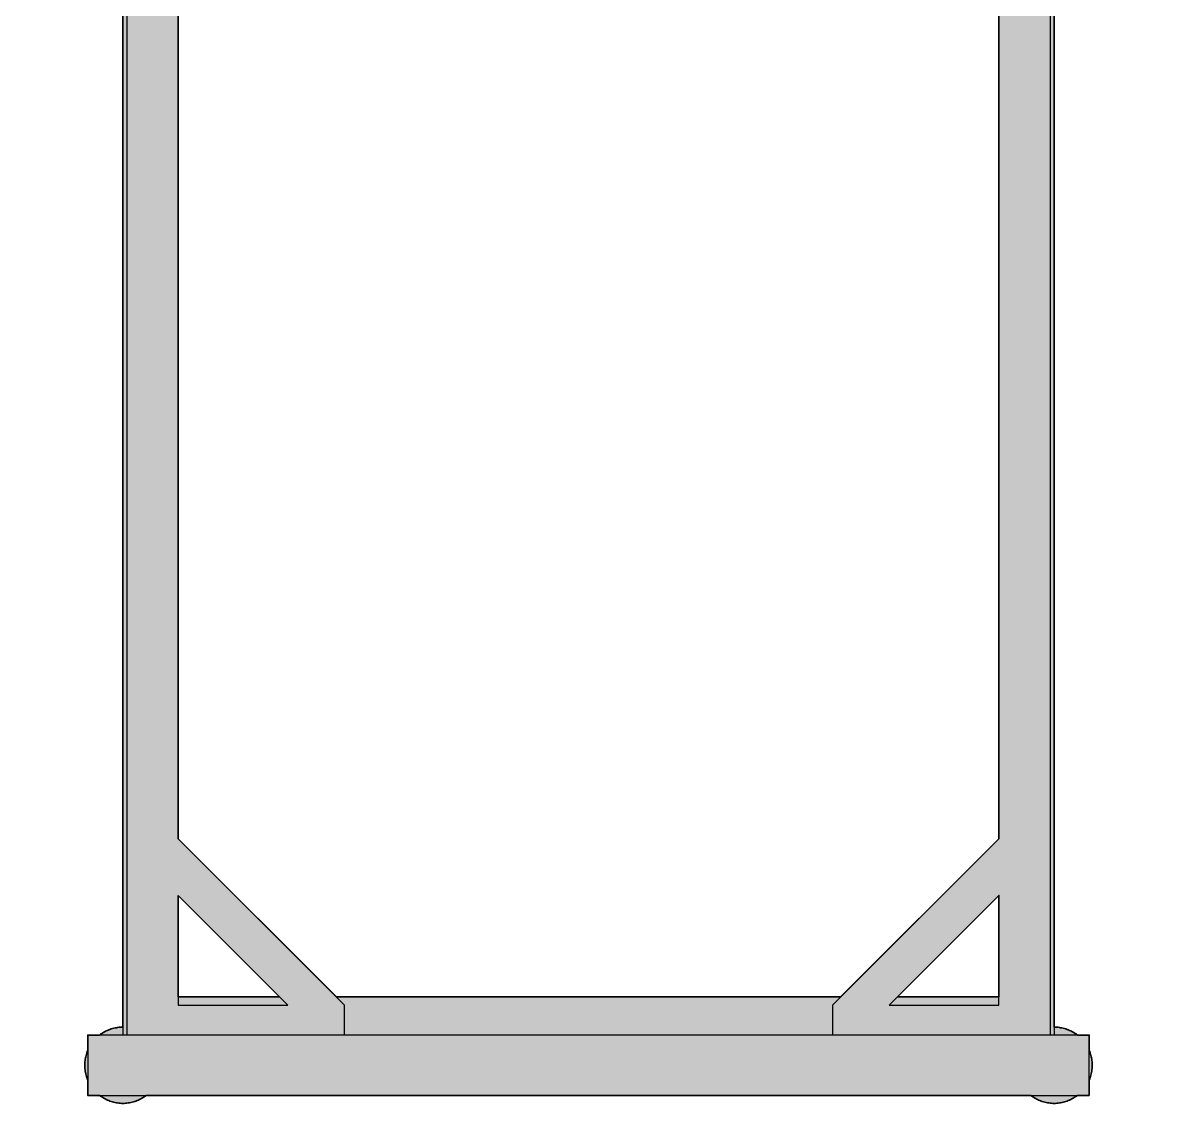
# Model space of a CAD drawing. Header units: millimetres. Extents: x 0 to 4454, y -1455 to 931.
# Drawn here: x 3307 to 4435, y -1455 to -378 of the extents above; entities that cross this region are included whole.
import ezdxf

# ---------------------------------------------------------------- set-up
doc = ezdxf.new("R2010")
doc.units = ezdxf.units.MM
doc.layers.add('Blocks', color=7, linetype='Continuous')
doc.layers.add('Blocks$Fill', color=7, linetype='Continuous', true_color=0xffffff)
doc.layers.add('Blocks$Inner', color=7, linetype='Continuous', lineweight=25, true_color=0x007f00)
doc.layers.add('Blocks$Outline', color=7, linetype='Continuous', lineweight=35, true_color=0xff3f3f)

# ---------------------------------------------------------------- blocks, each defined once
blk = doc.blocks.new('Tomoto bed 90x200 Top')
at = {"layer": 'Blocks$Fill'}
h = blk.add_hatch(color=256, dxfattribs=at)
h.paths.add_polyline_path([(1133.125718834581, 1342.00029966884), (1130.834442559659, 1343.24493611529), (1129.658132508026, 1343.807523134767), (1128.463213364019, 1344.329421334935), (1127.251092061759, 1344.810016216989), (1126.023195789705, 1345.248741913909), (1124.780970310261, 1345.645081856721), (1123.525878257456, 1345.998569382728), (1122.259397414829, 1346.308788284978), (1120.983018975421, 1346.575373302301), (1119.698245785996, 1346.798010549397), (1118.406590577568, 1346.976437886402), (1117.109574184236, 1347.110445227545), (1115.808723752527, 1347.199874788514), (1114.505570943278, 1347.244621272223), (1113.20165012822, 1347.244631992799), (1111.898496583359, 1347.199906937623), (1110.59764468128, 1347.110498767333), (1109.30062608456, 1346.976512753825), (1108.008967942318, 1346.79810665631), (1106.724191092109, 1346.575490535541), (1105.447808269251, 1346.308926506512), (1104.181322325681, 1345.998728429813), (1102.92622446044, 1345.645261542086), (1101.683992463906, 1345.248942025988), (1100.456088977793, 1344.810236520165), (1099.243959772983, 1344.329661569815), (1098.049032047253, 1343.80778301849), (1096.872712744822, 1343.245215341865), (1095.716386899796, 1342.642620924216), (1094.581416005233, 1342.000469452005), (90.83031933329039, 1342.000819797429), (90.811516529453, 1342.085480489002), (90.78984786921865, 1342.169193530894), (90.76529707261216, 1342.252107116057), (90.73789351178857, 1342.334122048071), (90.70766997191822, 1342.415140205643), (90.67466261193113, 1342.495064660008), (90.63891092128324, 1342.573799790887), (90.60045767269185, 1342.651251400888), (90.5593488709892, 1342.727326828204), (90.5156336980508, 1342.801935057467), (90.4693644539766, 1342.874986828641), (90.42059649451949, 1342.946394743813), (90.36938816484326, 1343.016073371748), (90.31580072974248, 1343.083939350101), (90.25989830032267, 1343.149911485156), (90.20174775731357, 1343.213910848955), (90.14141867105172, 1343.275860873729), (90.07898321824541, 1343.33568744351), (90.01451609561991, 1343.393318982788), (89.94809443056874, 1343.448686542159), (89.8797976888527, 1343.501723880798), (89.80970757955583, 1343.552367545726), (89.73790795730383, 1343.600556947707), (89.66448472196862, 1343.646234433752), (89.58952571586997, 1343.689345356079), (89.51312061871431, 1343.729838137502), (89.43536084027801, 1343.767664333138), (89.35633941105698, 1343.802778688359), (89.27615087096456, 1343.835139192939), (89.19489115622855, 1343.864707131313), (89.11265748460573, 1343.891447128894), (89.02954823909022, 1343.915327194396), (88.945662850183, 1343.936318758111), (88.86110167696825, 1343.954396706082), (88.77596588700726, 1343.969539410156), (88.69035733533565, 1343.981728753855), (88.6043784425965, 1343.990950154053), (88.51813207248779, 1343.997192578421), (88.43172140872412, 1344.000448558627), (88.34524983157826, 1344.00071419927), (88.25882079419898, 1343.997989182542), (88.17253769882882, 1343.992276768609), (88.08650377313097, 1343.983583791707), (88.00082194664719, 1343.971920651968), (87.9155947276704, 1343.957301302975), (87.83092408063021, 1343.939743235072), (87.74691130406063, 1343.919267454441), (87.66365690945167, 1343.89589845796), (87.58126050095598, 1343.869664203907), (87.49982065625954, 1343.8405960785), (87.41943480862756, 1343.808728858363), (87.3401991303399, 1343.774100668899), (87.26220841764007, 1343.736752938697), (87.18555597730665, 1343.696730349955), (87.11033351503465, 1343.654080785027), (87.03663102571772, 1343.608855269138), (86.96453668578033, 1343.561107909338), (86.89413674768002, 1343.510895829768), (86.82551543673253, 1343.458279103319), (86.75875485031429, 1343.403320679761), (86.69393485967521, 1343.346086310432), (86.63113301436897, 1343.286644469572), (86.57042444946637, 1343.225066272402), (86.51188179568271, 1343.161425390048), (86.45557509246646, 1343.095797961396), (86.40157170421662, 1343.028262501997), (86.34993623967239, 1342.95889981015), (86.30073047464793, 1342.887792870213), (86.25401327809232, 1342.815026753338), (86.20984054168002, 1342.740688515691), (86.16826511293038, 1342.66486709429), (86.1293367319904, 1342.587653200619), (86.09310197212108, 1342.509139212079), (86.05960418398536, 1342.429419061498), (86.02888344377425, 1342.348588124725), (86.00097650526368, 1342.266743106538), (85.97591675585136, 1342.183981924949), (85.95373417660085, 1342.100403594044), (85.93445530638019, 1342.016108105543), (85.91810321010416, 1341.931196309153), (85.90469745114387, 1341.845769791926), (85.89425406792725, 1341.759930756714), (85.8867855547469, 1341.673781899904), (85.88230084680617, 1341.587426288545), (85.88080956572685, 1341.500860193564), (85.88080531316155, 1341.499762749163), (85.88230140360974, 1276.913030702775), (85.88678708996486, 1276.826668955524), (85.8942570059753, 1276.74051401878), (85.90470221348733, 1276.654668981588), (85.91811021423928, 1276.569236562176), (85.93446496483739, 1276.48431898506), (85.9537468959279, 1276.40001785871), (85.9759329356475, 1276.316434053986), (86.00099653719553, 1276.233667583432), (86.02890771062084, 1276.151817481606), (86.05963305868863, 1276.070981686587), (86.09313581686001, 1275.991256922771), (86.12937589727153, 1275.912738585153), (86.16830993671101, 1275.835520625173), (86.20989134848969, 1275.759695438295), (86.25407037819969, 1275.685353753459), (86.30079416324588, 1275.61258452451), (86.35000679608493, 1275.541474823769), (86.40164939114038, 1275.472109737839), (86.45566015526128, 1275.404572265797), (86.51197446164042, 1275.338943219884), (86.57052492716684, 1275.2753011288), (86.63124149303621, 1275.213722143753), (86.6940515085953, 1275.15427994733), (86.75887981826963, 1275.097045665332), (86.82564885146712, 1275.042087781676), (86.89427871544103, 1274.989472056441), (86.96468729083062, 1274.939261447189), (87.0367903299848, 1274.891516033631), (87.11050155770135, 1274.846292945736), (87.18573277452015, 1274.803646295375), (87.2623939622099, 1274.763627111573), (87.34039339151786, 1274.726283279449), (87.4196377319131, 1274.691659482916), (87.50003216324694, 1274.659797151222), (87.58148048923613, 1274.630734409369), (87.66388525255388, 1274.604506032501), (87.7471478514417, 1274.58114340429), (87.83116865769625, 1274.56067447938), (87.91584713587508, 1274.543123749952), (88.00108196360452, 1274.528512216404), (88.08677115279716, 1274.516857362221), (88.17281217170421, 1274.50817313307), (88.25910206759363, 1274.5024699201), (88.3455375899357, 1274.499754547516), (88.4320153139488, 1274.500030264406), (88.5184317643616, 1274.503296740859), (88.60468353921715, 1274.509550068362), (88.69066743359872, 1274.518782764468), (88.77628056312824, 1274.530983781757), (88.86142048706097, 1274.546138521053), (88.94598533087265, 1274.564228848889), (89.02987390815906, 1274.585233119209), (89.11298584169344, 1274.609126199271), (89.19522168355252, 1274.635879499709), (89.27648303410388, 1274.665461008752), (89.35667265974189, 1274.697835330524), (89.43569460924846, 1274.732963727398), (89.51345432857852, 1274.770804166346), (89.58985877403029, 1274.81131136924), (89.66481652354196, 1274.854436867014), (89.73823788612026, 1274.900129057682), (89.81003500912448, 1274.948333268065), (89.8801219834204, 1274.998991819215), (89.94841494614775, 1275.052044095439), (90.01483218108478, 1275.107426616816), (90.07929421641165, 1275.165073115162), (90.14172391982356, 1275.224914613327), (90.202046590799, 1275.286879507719), (90.26019004999762, 1275.350893653991), (90.31608472562766, 1275.416880455754), (90.36966373668474, 1275.484760956228), (90.42086297298374, 1275.554453932724), (90.46962117187286, 1275.625875993825), (90.51587999152252, 1275.698941679169), (90.5595840807564, 1275.773563561715), (90.60068114526803, 1275.849652352343), (90.63912201019411, 1275.927117006697), (90.67486067896243, 1276.005864834127), (90.70785438832354, 1276.085801608602), (90.73806365951532, 1276.166831681443), (90.76545234551304, 1276.248858095785), (90.78998767427402, 1276.331782702586), (90.81164028794774, 1276.415506278068), (90.83029963169065, 1276.49991350221), (166.6086889453218, 1276.499883331622), (168.8240853539428, 1275.29336038216), (169.9605952812017, 1274.745917027951), (171.1146499528968, 1274.236498874008), (172.2849775519971, 1273.765667320671), (173.4702883280079, 1273.333941244213), (174.6692760183578, 1272.941796425022), (175.8806192879238, 1272.589665023268), (177.1029831852211, 1272.277935102637), (178.3350206135547, 1272.006950202678), (179.5753738156091, 1271.777008960211), (180.8226758697128, 1271.5883647802), (182.0755521962819, 1271.441225556509), (183.3326220726449, 1271.335753442783), (184.592500154653, 1271.272064673747), (185.853298151851, 1271.25023809041), (185.853298151851, -730.749785542921), (183.2113166625531, -730.8410964765189), (181.8941844087931, -730.9556280079814), (180.5818335435088, -731.1159091733807), (179.275852660925, -731.3217459531606), (177.9778226444214, -731.5728891829149), (176.6893147529081, -731.8690348550135), (175.4118887188051, -732.2098244865829), (174.1470908599968, -732.5948455534653), (172.8964522080241, -733.0236319895666), (171.6614866547807, -733.495664751028), (170.4436891199475, -734.0103724445325), (169.2445337414138, -734.5671320189667), (168.0654720908205, -735.1652695196226), (166.9079314164537, -735.8040609040199), (165.7733129155677, -736.4827329183518), (164.6629900382322, -737.200464033509), (163.5783068247965, -737.9563854395292), (162.5205762789119, -738.7496811287474), (150.8441290990413, -738.7497801602003), (150.8441290990413, -753.951131574986), (149.9000959124605, -756.4198783670381), (149.4930364490137, -757.6773791967626), (149.1299559105209, -758.9482758354043), (148.8112935655427, -760.231030704208), (148.5374349438171, -761.5240918778782), (148.3087113698493, -762.8258949621631), (148.1253995620646, -764.1348649865195), (147.9877212980027, -765.4494183095721), (147.8958431460305, -766.7679645350563), (147.8498762638083, -768.0889084359387), (147.8498762638119, -769.4106518843964), (147.8958431460305, -770.7315957852807), (147.9877212979991, -772.050142010763), (148.1253995620609, -773.3646953338157), (148.308711369853, -774.6736653581738), (148.5374349438171, -775.9754684424588), (148.8112935655408, -777.2685296161271), (149.1299559105173, -778.5512844849309), (149.4930364490065, -779.8221811235726), (149.9000959124605, -781.079681953297), (150.3506418249599, -782.3222656021007), (150.8441290990413, -783.5484287453492), (150.8441290990413, -798.7497801602003), (162.5203808134511, -798.7498032091262), (164.662002943116, -800.298433562215), (165.7719037100323, -801.015950802228), (166.906084512204, -801.6944378029202), (168.0631734065864, -802.3330738437235), (169.2417707397544, -802.9310864091203), (170.4404508409461, -803.4877521231028), (171.657763746618, -804.0023976242064), (172.8922369543543, -804.4744003800206), (174.1423772040762, -804.9031894402196), (175.4066722843163, -805.2882461272111), (176.6835928614582, -805.6291046635506), (177.9715943296505, -805.9253527353467), (179.2691186792435, -806.1766319910275), (180.5745963813752, -806.3826384747972), (181.8864482865538, -806.5431229943242), (183.2030875348228, -806.6578914221591), (184.5229214753163, -806.7268049305785), (185.8443535927472, -806.7497801594964), (187.1657854386231, -806.7267893173066), (188.4856185647805, -806.6578602145), (189.8022564569219, -806.5430762300257), (191.114106465815, -806.3825762104334), (192.4195817338004, -806.1765543019119), (193.7171031143334, -805.9252597154536), (195.0051010821444, -805.6289964253992), (196.282017631811, -805.2881228017322), (197.5463081623566, -804.9030511765905), (198.7964433456655, -804.4742473454917), (200.0309109764094, -804.0022300038927), (201.2482178012433, -803.4875701197616), (202.4468913251112, -802.9308902429093), (203.6254815924294, -802.3328637519353), (204.7825629409781, -801.6942140396877), (205.9167357264596, -801.0157136382186), (207.0266280155338, -800.2981832843125), (208.1108972453585, -799.5424909266894), (209.0107137012137, -798.7497801602003), (1090.566325426633, -798.7498418276609), (1092.707949564236, -800.2985016122439), (1093.817851040627, -801.0160142939494), (1094.952032359775, -801.6944967705094), (1096.109121581918, -802.3331283291609), (1097.287719057207, -802.9311364619989), (1098.486399118772, -803.4877978004406), (1099.703711807229, -804.0024389902264), (1100.93818462462, -804.4744375059308), (1102.188324315575, -804.9032224039802), (1103.452618673613, -805.2882750132958), (1104.729538370331, -805.629129562687), (1106.017538805343, -805.9253737442541), (1107.315061974667, -806.1766492121515), (1108.620538355342, -806.382652016031), (1109.932388803954, -806.543132968718), (1111.249026466836, -806.657897947638), (1112.568858699553, -806.7268081296261), (1113.890288993429, -806.7497801588561), (1115.211718906725, -806.7267862476747), (1116.531549998163, -806.6578542102088), (1117.848185760431, -806.5430674287181), (1119.160033551414, -806.3825647527356), (1120.465506520648, -806.1765403311183), (1121.763025528851, -805.9252433771871), (1123.051021058091, -805.6289778672799), (1124.327935110325, -805.2881021730518), (1125.592223091986, -804.9030286279703), (1126.842355682402, -804.4742230285501), (1128.076820683658, -804.0022040709118), (1129.294124849854, -803.4875427233565), (1130.492795693335, -802.9308615356949), (1131.671383265872, -802.3328338861993), (1132.828461912566, -801.6941831670574), (1133.96263199637, -801.0156819093481), (1135.072521591104, -800.2981508485555), (1136.156788141012, -799.5424579317823), (1137.213769535841, -798.7497801602003), (1148.889974367597, -798.7497801602003), (1148.889975532084, -783.5484232371509), (1149.834009325892, -781.0796767884221), (1150.24106853289, -779.8221761489385), (1150.604148830389, -778.5512797118226), (1150.922810950309, -777.2685250549894), (1151.196669363333, -775.9754641028612), (1151.425392745339, -774.6736612488057), (1151.608704378241, -773.3646914624678), (1151.746382484795, -772.0501383843166), (1151.838260496896, -770.7315924096929), (1151.884227257093, -769.410648764695), (1151.884227153088, -768.0889055762109), (1151.838260185004, -766.7679619384489), (1151.746381965395, -765.4494159782844), (1151.60870365196, -764.134862921801), (1151.425391813051, -762.8258931643122), (1151.196668226174, -761.5240903462527), (1150.922809609654, -760.2310294372237), (1150.604147287855, -758.94827483054), (1150.241066790342, -757.6773784505658), (1149.834007385445, -756.4198778751434), (1149.383461548812, -755.1772944753702), (1148.889974367597, -753.951131574986), (1148.889974367597, -738.7497801602003), (1137.213781946269, -738.7497801602003), (1135.07138994116, -737.2006496766171), (1133.961077751814, -736.4829115654338), (1132.826469781567, -735.8042320328695), (1131.668939456991, -735.1654326107036), (1130.489887951839, -734.5672865564175), (1129.290742490935, -734.0105179171696), (1128.072954622545, -733.4958006533616), (1126.837998461298, -733.0237578228134), (1125.587368903814, -732.5949608265528), (1124.322579819105, -732.2099287171604), (1123.045162216102, -731.8691275704368), (1121.75666239038, -731.5729699212552), (1120.458640052366, -731.3218142641763), (1119.152666439368, -731.1159646194956), (1117.840322413591, -730.9556701652346), (1116.523196548529, -730.8411249355177), (1115.202883206031, -730.7724675856934), (1113.880892960562, -730.7497812244874), (1113.880897005169, 1271.250229928846), (1116.402082666944, 1271.335793858363), (1117.659110771749, 1271.441281871217), (1118.91194497811, 1271.588434270067), (1120.159204697986, 1271.777088897103), (1121.399515486246, 1272.007037860238), (1122.631510555297, 1272.27802776218), (1123.853832281231, 1272.589759979686), (1125.065133699893, 1272.941890992617), (1126.264079991197, 1273.334032762506), (1127.449349950059, 1273.765753160153), (1128.619637442327, 1274.236576441826), (1129.773652844106, 1274.745983773513), (1130.910124462893, 1275.293413802663), (1132.027799938929, 1275.878263276789), (1133.125447625289, 1276.499893071736), (1208.903793515474, 1276.499911244611), (1208.922463179442, 1276.415506275136), (1208.944115794073, 1276.331782696774), (1208.968651123989, 1276.24885808716), (1208.99603981134, 1276.166831670076), (1209.026249084072, 1276.085801594581), (1209.059242795163, 1276.005864817549), (1209.094981465842, 1275.927116987659), (1209.133422332859, 1275.849652330964), (1209.174519399632, 1275.77356353812), (1209.218223491294, 1275.698941653487), (1209.264482313531, 1275.625875966196), (1209.313240515155, 1275.554453903302), (1209.364439754336, 1275.484760925168), (1209.418018768414, 1275.416880423221), (1209.473913447193, 1275.350893620162), (1209.532056909666, 1275.286879472771), (1209.592379584021, 1275.224914577446), (1209.654809290914, 1275.165073078542), (1209.719271329821, 1275.107426579656), (1209.785688568416, 1275.052044057942), (1209.853981534878, 1274.998991781593), (1209.92406851297, 1274.948333230528), (1209.995865639825, 1274.900129020451), (1210.069287006292, 1274.85443683031), (1210.144244759731, 1274.811311333286), (1210.220649209125, 1274.770804131373), (1210.298408932409, 1274.732963693632), (1210.37743088587, 1274.697835298199), (1210.457620515448, 1274.6654609781), (1210.538881869914, 1274.635879470965), (1210.621117715651, 1274.609126172669), (1210.704229653018, 1274.585233094982), (1210.788118234073, 1274.564228827267), (1210.87268308159, 1274.546138502268), (1210.957823009143, 1274.530983766041), (1211.043436142198, 1274.518782752044), (1211.129420040004, 1274.509550059456), (1211.215671818165, 1274.503296735691), (1211.302088271754, 1274.500030263191), (1211.388565998808, 1274.499754550468), (1211.475001524039, 1274.502469927427), (1211.561291422659, 1274.508173144972), (1211.647332444125, 1274.516857378894), (1211.733021635697, 1274.528512238037), (1211.818256465616, 1274.54312377673), (1211.902934945783, 1274.560674511476), (1211.986955753819, 1274.581143441872), (1212.070218354267, 1274.604506075726), (1212.152623118915, 1274.630734458389), (1212.234071446001, 1274.659797206179), (1212.314465878182, 1274.69165954394), (1212.393710219176, 1274.726283346658), (1212.471709648828, 1274.763627185082), (1212.548370836592, 1274.803646375285), (1212.623602053209, 1274.846293032135), (1212.697313280445, 1274.8915161266), (1212.769416318832, 1274.93926154679), (1212.839824893175, 1274.989472162733), (1212.908454755796, 1275.042087894699), (1212.975223787351, 1275.097045785118), (1213.040052095072, 1275.154280073895), (1213.102862108381, 1275.213722277103), (1213.163578671691, 1275.275301268926), (1213.222129134345, 1275.338943366762), (1213.278443437543, 1275.404572419393), (1213.332454198167, 1275.472109898104), (1213.384096789418, 1275.541474990641), (1213.433309418142, 1275.612584697914), (1213.480033198755, 1275.685353933304), (1213.524212223723, 1275.75969562448), (1213.565793630454, 1275.835520817576), (1213.604727664537, 1275.912738783645), (1213.640967739295, 1275.991257127207), (1213.674470491515, 1276.070981896806), (1213.705195833334, 1276.15181769744), (1213.733107000218, 1276.23366780469), (1213.758170594945, 1276.316434280472), (1213.780356627565, 1276.400018090213), (1213.799638551287, 1276.484319221352), (1213.815993294251, 1276.569236803023), (1213.829401287108, 1276.654669226735), (1213.839846486477, 1276.740514267967), (1213.847316394116, 1276.826669208474), (1213.851802071866, 1276.913030959204), (1213.85329815237, 1276.999635050952), (1213.85191083895, 1341.587278927649), (1213.847517052815, 1341.673614605194), (1213.840137448948, 1341.759746457721), (1213.829780871869, 1341.845571255331), (1213.816459734047, 1341.930986136122), (1213.800190001004, 1342.015888729486), (1213.780991172178, 1342.100177278799), (1213.758886257558, 1342.183750763368), (1213.73390175012, 1342.266509019521), (1213.706067594043, 1342.348352860638), (1213.675417148854, 1342.42918419604), (1213.641987149425, 1342.508906148547), (1213.605817661943, 1342.58742317058), (1213.566952035919, 1342.664641158684), (1213.525436852196, 1342.740467566315), (1213.481321867155, 1342.814811514743), (1213.434659953051, 1342.887583901989), (1213.385507034667, 1342.958697509603), (1213.333922022275, 1343.028067107194), (1213.279966741047, 1343.095609554593), (1213.223705856934, 1343.161243901488), (1213.165206799178, 1343.224891484439), (1213.104539679509, 1343.286476021167), (1213.04177720808, 1343.345923701976), (1212.976994606357, 1343.403163278212), (1212.910269516957, 1343.458126147658), (1212.841681910577, 1343.510746436752), (1212.771313990164, 1343.560961079542), (1212.699250092395, 1343.60870989326), (1212.625576586586, 1343.653935650467), (1212.550381771187, 1343.696584147632), (1212.473755767953, 1343.736604270094), (1212.395790413932, 1343.773948053324), (1212.316579151404, 1343.808570740419), (1212.23621691587, 1343.840430835735), (1212.154800022294, 1343.869490154617), (1212.072426049657, 1343.895713869179), (1211.989193724006, 1343.919070550028), (1211.905202800139, 1343.939532203944), (1211.820553942032, 1343.957074307427), (1211.735348602211, 1343.971675836083), (1211.649688900143, 1343.983319289835), (1211.563677499862, 1343.991990713881), (1211.477417486909, 1343.997679715432), (1211.391012244789, 1344.00037947616), (1211.304565331076, 1344.000086760376), (1211.218180353273, 1343.996801918904), (1211.131960844665, 1343.990528888657), (1211.04601014021, 1343.981275187927), (1210.960431252708, 1343.969051907372), (1210.875326749334, 1343.953873696713), (1210.790798628703, 1343.935758747195), (1210.706948198636, 1343.914728769769), (1210.623875954723, 1343.890808969079), (1210.541681459908, 1343.864028013249), (1210.460463225125, 1343.834417999531), (1210.380318591269, 1343.802014415827), (1210.301343612493, 1343.766856098162), (1210.223632941124, 1343.728985184143), (1210.147279714191, 1343.688447062448), (1210.072375441823, 1343.645290318431), (1209.999009897554, 1343.599566675884), (1209.927271010743, 1343.551330935068), (1209.857244761171, 1343.50064090701), (1209.789015076021, 1343.447557344227), (1209.72266372927, 1343.39214386791), (1209.658270243683, 1343.33446689168), (1209.595911795508, 1343.27459554198), (1209.535663121991, 1343.212601575238), (1209.477596431771, 1343.148559291854), (1209.421781318386, 1343.082545447163), (1209.36828467681, 1343.014639159434), (1209.317170623317, 1342.944921815042), (1209.268500418624, 1342.873476970943), (1209.222332394467, 1342.80039025451), (1209.178721883694, 1342.725749260921), (1209.137721153958, 1342.649643448172), (1209.099379345043, 1342.572164029856), (1209.063742410006, 1342.493403865848), (1209.030853060071, 1342.413457351015), (1209.000750713463, 1342.332420302067), (1208.973471448155, 1342.250389842739), (1208.949047958622, 1342.167464287375), (1208.903775985164, 1342.000162407769)], flags=0)
h.paths.add_polyline_path([(957.6995037197239, -700.7454900690882), (1058.880805314788, -599.5640845352755), (1058.880805314788, -700.7455420384576)], flags=0)
h.paths.add_polyline_path([(240.8535443694345, -700.7455420384576), (240.853298151851, -599.5640845352755), (342.0347556550269, -700.7455420384576)], flags=0)
h.paths.add_polyline_path([(240.853298151851, 1271.250219840071), (350.0347556559318, 1271.250219840069), (240.853298151851, 1162.068762335981)], flags=0)
h.paths.add_polyline_path([(1058.880805314788, 1162.068762335981), (949.699347810707, 1271.250219840069), (1058.880805314788, 1271.250219840071)], flags=0)
h.paths.add_polyline_path([(893.1308053157554, 1271.2502198401), (1058.880805314788, 1105.500219841051), (1058.880805314788, -542.9955420403439), (901.1308053166913, -700.7455420384576), (398.6032981499475, -700.7455420384576), (240.853298151851, -542.9955420403439), (240.853298151851, 1105.500219841051), (406.6033015367811, 1271.250219840118)], flags=0)
at = {"layer": 'Blocks$Inner'}
for p, q in [((185.8532980938826, 1276.499868227975), (185.8532980938826, -738.7497801602003)), ((189.8532980938826, 1276.499868227973), (189.8532980938826, -738.7497801602003)), ((1109.880805256819, 1276.500061111552), (1109.880805256819, -738.7497801602021)), ((1113.880805256819, 1276.500032370033), (1113.880805256819, -738.7497801602003)), ((240.8537905290495, -700.7455420384576), (342.0350579313626, -700.7455420384576)), ((398.603298091979, -700.7455420384576), (901.1309797059248, -700.7455420384576)), ((1058.880823033439, -700.7455420384576), (957.6995556311258, -700.7455420384576))]:
    blk.add_line(p, q, dxfattribs=at)
for points in [[(406.6032980929149, -738.7497801602003), (406.6032980929149, -708.7455420393944), (240.8532980938826, -542.9955420403439), (240.8532980938826, 1105.500219841051), (406.6033003501798, 1271.250219840102), (406.6032980929149, 1276.499892823791)], [(893.130805257787, 1276.49986822784), (893.130805257787, 1271.2502198401), (1058.880805256819, 1105.500219841051), (1058.880805256819, -542.9955420403439), (893.130805257787, -708.7455420393944), (893.130805257787, -738.7497801602003)], [(162.5205762209434, -738.7495820972963), (163.5783067668281, -737.9563854395292), (164.6629899802638, -737.200464033509), (165.7733128575992, -736.4827329183518), (166.9079313584853, -735.8040609040199), (168.0654720328521, -735.1652695196226), (169.2445336834453, -734.5671320189667), (170.4436890619791, -734.0103724445325), (171.6614865968122, -733.495664751028), (172.8964521500557, -733.0236319895666), (174.1470908020283, -732.5948455534653), (175.4118886608367, -732.2098244865829), (176.6893146949396, -731.8690348550135), (177.9778225864529, -731.5728891829149), (179.2758526029565, -731.3217459531606), (180.5818334855403, -731.1159091733807), (181.8941843508246, -730.9556280079814), (183.2113166045847, -730.8410964765189), (184.5316358647497, -730.7724532188422), (185.8535438914032, -730.7497813272767)], [(1113.880980548368, -730.7497812244874), (1115.202883148063, -730.7724675856934), (1116.523196490561, -730.8411249355177), (1117.840322355622, -730.9556701652346), (1119.152666381399, -731.1159646194956), (1120.458639994397, -731.3218142641763), (1121.756662332412, -731.5729699212552), (1123.045162158133, -731.8691275704368), (1124.322579761137, -732.2099287171604), (1125.587368845846, -732.5949608265528), (1126.83799840333, -733.0237578228134), (1128.072954564576, -733.4958006533616), (1129.290742432967, -734.0105179171696), (1130.48988789387, -734.5672865564175), (1131.668939399023, -735.1654326107036), (1132.826469723598, -735.8042320328695), (1133.961077693845, -736.4829115654338), (1135.071389883192, -737.2006496766171), (1136.156062274767, -737.9565775548017), (1137.213781888299, -738.7497801602003)], [(150.8441290410747, -753.951131574986), (150.3506417669932, -755.1772947182344), (149.9000958544921, -756.4198783670381), (149.4930363910453, -757.6773791967626), (149.1299558525525, -758.9482758354043), (148.8112935075742, -760.231030704208), (148.5374348858486, -761.5240918778782), (148.3087113118809, -762.8258949621631), (148.1253995040961, -764.1348649865195), (147.9877212400343, -765.4494183095721), (147.8958430880621, -766.7679645350563), (147.8498762058398, -768.0889084359387), (147.8498762058434, -769.4106518843964), (147.8958430880621, -770.7315957852807), (147.9877212400306, -772.050142010763), (148.1253995040925, -773.3646953338157), (148.3087113118845, -774.6736653581738), (148.5374348858486, -775.9754684424588), (148.8112935075724, -777.2685296161271), (149.1299558525488, -778.5512844849309), (149.493036391038, -779.8221811235726), (149.9000958544921, -781.079681953297), (150.3506417669914, -782.3222656021007), (150.8441290410728, -783.5484287453492)], [(1148.889976638601, -783.5484232371509), (1149.383463626847, -782.3222602591013), (1149.834009267924, -781.0796767884221), (1150.241068474922, -779.8221761489385), (1150.604148772421, -778.5512797118226), (1150.922810892341, -777.2685250549894), (1151.196669305365, -775.9754641028612), (1151.425392687371, -774.6736612488057), (1151.608704320272, -773.3646914624678), (1151.746382426826, -772.0501383843166), (1151.838260438927, -770.7315924096929), (1151.884227199124, -769.410648764695), (1151.88422709512, -768.0889055762109), (1151.838260127036, -766.7679619384489), (1151.746381907426, -765.4494159782844), (1151.608703593992, -764.134862921801), (1151.425391755082, -762.8258931643122), (1151.196668168205, -761.5240903462527), (1150.922809551686, -760.2310294372237), (1150.604147229887, -758.94827483054), (1150.241066732374, -757.6773784505658), (1149.834007327477, -756.4198778751434), (1149.383461490844, -755.1772944753702), (1148.889974309629, -753.951131574986)], [(162.5203807554817, -798.7498262580539), (163.5777247265751, -799.542754015738), (164.6620028851476, -800.298433562215), (165.7719036520639, -801.015950802228), (166.9060844542355, -801.6944378029202), (168.063173348618, -802.3330738437235), (169.241770681786, -802.9310864091203), (170.4404507829777, -803.4877521231028), (171.6577636886495, -804.0023976242064), (172.8922368963858, -804.4744003800206), (174.1423771461077, -804.9031894402196), (175.4066722263478, -805.2882461272111), (176.6835928034898, -805.6291046635506), (177.9715942716821, -805.9253527353467), (179.2691186212751, -806.1766319910275), (180.5745963234067, -806.3826384747972), (181.8864482285853, -806.5431229943242), (183.2030874768543, -806.6578914221591), (184.5229214173478, -806.7268049305785), (185.8443535347787, -806.7497801594964), (187.1657853806546, -806.7267893173066), (188.485618506812, -806.6578602145), (189.8022563989534, -806.5430762300257), (191.1141064078465, -806.3825762104334), (192.419581675832, -806.1765543019119), (193.717103056365, -805.9252597154536), (195.0051010241759, -805.6289964253992), (196.2820175738425, -805.2881228017322), (197.5463081043881, -804.9030511765905), (198.796443287697, -804.4742473454917), (200.0309109184409, -804.0022300038927), (201.2482177432748, -803.4875701197616), (202.4468912671427, -802.9308902429093), (203.625481534461, -802.3328637519353), (204.7825628830096, -801.6942140396877), (205.9167356684911, -801.0157136382186), (207.0266279575653, -800.2981832843125), (208.11089718739, -799.5424909266894), (209.0107136432453, -798.7497801602003)], [(1090.566325368664, -798.7499034951197), (1091.623670442767, -799.542826650264), (1092.707949506267, -800.2985016122439), (1093.817850982658, -801.0160142939494), (1094.952032301807, -801.6944967705094), (1096.109121523949, -802.3331283291609), (1097.287718999239, -802.9311364619989), (1098.486399060804, -803.4877978004406), (1099.703711749261, -804.0024389902264), (1100.938184566651, -804.4744375059308), (1102.188324257607, -804.9032224039802), (1103.452618615644, -805.2882750132958), (1104.729538312363, -805.629129562687), (1106.017538747375, -805.9253737442541), (1107.315061916698, -806.1766492121515), (1108.620538297374, -806.382652016031), (1109.932388745986, -806.543132968718), (1111.249026408867, -806.657897947638), (1112.568858641584, -806.7268081296261), (1113.89028893546, -806.7497801588561), (1115.211718848756, -806.7267862476747), (1116.531549940194, -806.6578542102088), (1117.848185702463, -806.5430674287181), (1119.160033493446, -806.3825647527356), (1120.46550646268, -806.1765403311183), (1121.763025470883, -805.9252433771871), (1123.051021000122, -805.6289778672799), (1124.327935052356, -805.2881021730518), (1125.592223034017, -804.9030286279703), (1126.842355624433, -804.4742230285501), (1128.07682062569, -804.0022040709118), (1129.294124791885, -803.4875427233565), (1130.492795635367, -802.9308615356949), (1131.671383207903, -802.3328338861993), (1132.828461854598, -801.6941831670574), (1133.962631938402, -801.0156819093481), (1135.072521533136, -800.2981508485555), (1136.156788083043, -799.5424579317823), (1137.214120026759, -798.7495172678628)]]:
    blk.add_lwpolyline(points, dxfattribs=at)
for points in [[(240.8532980938826, -599.5640845352755), (240.8532980938826, -708.7455420393635), (350.0347555979633, -708.7455420393635)], [(949.6993477527385, -708.7455420393635), (1058.880805256819, -708.7455420393635), (1058.880805256819, -599.5640845352755)], [(1148.889974309629, -798.7497801602003), (1148.889974309629, -738.7497801602003), (150.8441290410728, -738.7497801602003), (150.8441290410728, -798.7497801602003)]]:
    blk.add_lwpolyline(points, close=True, dxfattribs=at)
at = {"layer": 'Blocks$Outline'}
for points in [[(185.8532980938826, 1271.25023809041), (185.8532980938826, -730.749785542921)], [(398.603298091979, -700.7455420384576), (240.8532980938826, -542.9955420403439), (240.8532980938826, 1105.500219841051), (406.6033014788127, 1271.250219840118)], [(893.130805257787, 1271.2502198401), (1058.880805256819, 1105.500219841051), (1058.880805256819, -542.9955420403439), (901.1308052587228, -700.7455420384576)], [(1113.880892902594, -730.7497812244874), (1113.8808969472, 1271.250229928846)], [(240.8535443114661, -700.7455420384576), (240.8532980938826, -599.5640845352755)], [(240.8532980938826, -599.5640845352755), (342.0347555970584, -700.7455420384576)], [(957.6995036617554, -700.7454900690882), (1058.880805256819, -599.5640845352755), (1058.880805256819, -700.7455420384576)], [(342.0347555970584, -700.7455420384576), (240.8535443114661, -700.7455420384576)], [(901.1308052587228, -700.7455420384576), (398.603298091979, -700.7455420384576)], [(1058.880805256819, -700.7455420384576), (957.6995036617554, -700.7454900690882)], [(185.8532980938826, -730.749785542921), (184.5316358647497, -730.7724532188422), (183.2113166045847, -730.8410964765189), (181.8941843508246, -730.9556280079814), (180.5818334855403, -731.1159091733807), (179.2758526029565, -731.3217459531606), (177.9778225864529, -731.5728891829149), (176.6893146949396, -731.8690348550135), (175.4118886608367, -732.2098244865829), (174.1470908020283, -732.5948455534653), (172.8964521500557, -733.0236319895666), (171.6614865968122, -733.495664751028), (170.4436890619791, -734.0103724445325), (169.2445336834453, -734.5671320189667), (168.0654720328521, -735.1652695196226), (166.9079313584853, -735.8040609040199), (165.7733128575992, -736.4827329183518), (164.6629899802638, -737.200464033509), (163.5783067668281, -737.9563854395292), (162.5205762209434, -738.7496811287474)], [(1137.213781888299, -738.7497801602003), (1136.156062274767, -737.9565775548017), (1135.071389883192, -737.2006496766171), (1133.961077693845, -736.4829115654338), (1132.826469723598, -735.8042320328695), (1131.668939399023, -735.1654326107036), (1130.48988789387, -734.5672865564175), (1129.290742432967, -734.0105179171696), (1128.072954564576, -733.4958006533616), (1126.83799840333, -733.0237578228134), (1125.587368845846, -732.5949608265528), (1124.322579761137, -732.2099287171604), (1123.045162158133, -731.8691275704368), (1121.756662332412, -731.5729699212552), (1120.458639994397, -731.3218142641763), (1119.152666381399, -731.1159646194956), (1117.840322355622, -730.9556701652346), (1116.523196490561, -730.8411249355177), (1115.202883148063, -730.7724675856934), (1113.880892902594, -730.7497812244874)], [(162.5205762209434, -738.7496811287474), (150.8441290410728, -738.7497801602003), (150.8441290410728, -753.951131574986)], [(1148.889974309629, -753.951131574986), (1148.889974309629, -738.7497801602003), (1137.2137818883, -738.7497801602003)], [(150.8441290410747, -753.951131574986), (150.3506417669932, -755.1772947182344), (149.9000958544921, -756.4198783670381), (149.4930363910453, -757.6773791967626), (149.1299558525525, -758.9482758354043), (148.8112935075742, -760.231030704208), (148.5374348858486, -761.5240918778782), (148.3087113118809, -762.8258949621631), (148.1253995040961, -764.1348649865195), (147.9877212400343, -765.4494183095721), (147.8958430880621, -766.7679645350563), (147.8498762058398, -768.0889084359387), (147.8498762058434, -769.4106518843964), (147.8958430880621, -770.7315957852807), (147.9877212400306, -772.050142010763), (148.1253995040925, -773.3646953338157), (148.3087113118845, -774.6736653581738), (148.5374348858486, -775.9754684424588), (148.8112935075724, -777.2685296161271), (149.1299558525488, -778.5512844849309), (149.493036391038, -779.8221811235726), (149.9000958544921, -781.079681953297), (150.3506417669914, -782.3222656021007), (150.8441290410728, -783.5484287453492)], [(1148.889975474115, -783.5484232371509), (1149.383463626847, -782.3222602591013), (1149.834009267924, -781.0796767884221), (1150.241068474922, -779.8221761489385), (1150.604148772421, -778.5512797118226), (1150.922810892341, -777.2685250549894), (1151.196669305365, -775.9754641028612), (1151.425392687371, -774.6736612488057), (1151.608704320272, -773.3646914624678), (1151.746382426826, -772.0501383843166), (1151.838260438927, -770.7315924096929), (1151.884227199124, -769.410648764695), (1151.88422709512, -768.0889055762109), (1151.838260127036, -766.7679619384489), (1151.746381907426, -765.4494159782844), (1151.608703593992, -764.134862921801), (1151.425391755082, -762.8258931643122), (1151.196668168205, -761.5240903462527), (1150.922809551686, -760.2310294372237), (1150.604147229887, -758.94827483054), (1150.241066732374, -757.6773784505658), (1149.834007327477, -756.4198778751434), (1149.383461490844, -755.1772944753702), (1148.889974309629, -753.951131574986)], [(150.8441290410728, -783.5484287453492), (150.8441290410728, -798.7497801602003), (162.5203807554826, -798.7498032091262)], [(1148.889974309629, -798.7497801602003), (1148.889975474115, -783.5484232371509)], [(162.5203807554826, -798.7498032091262), (163.5777247265751, -799.542754015738), (164.6620028851476, -800.298433562215), (165.7719036520639, -801.015950802228), (166.9060844542355, -801.6944378029202), (168.063173348618, -802.3330738437235), (169.241770681786, -802.9310864091203), (170.4404507829777, -803.4877521231028), (171.6577636886495, -804.0023976242064), (172.8922368963858, -804.4744003800206), (174.1423771461077, -804.9031894402196), (175.4066722263478, -805.2882461272111), (176.6835928034898, -805.6291046635506), (177.9715942716821, -805.9253527353467), (179.2691186212751, -806.1766319910275), (180.5745963234067, -806.3826384747972), (181.8864482285853, -806.5431229943242), (183.2030874768543, -806.6578914221591), (184.5229214173478, -806.7268049305785), (185.8443535347787, -806.7497801594964), (187.1657853806546, -806.7267893173066), (188.485618506812, -806.6578602145), (189.8022563989534, -806.5430762300257), (191.1141064078465, -806.3825762104334), (192.419581675832, -806.1765543019119), (193.717103056365, -805.9252597154536), (195.0051010241759, -805.6289964253992), (196.2820175738425, -805.2881228017322), (197.5463081043881, -804.9030511765905), (198.796443287697, -804.4742473454917), (200.0309109184409, -804.0022300038927), (201.2482177432748, -803.4875701197616), (202.4468912671427, -802.9308902429093), (203.625481534461, -802.3328637519353), (204.7825628830096, -801.6942140396877), (205.9167356684911, -801.0157136382186), (207.0266279575653, -800.2981832843125), (208.11089718739, -799.5424909266894), (209.0107136432453, -798.7497801602003)], [(209.0107136432443, -798.7497801602003), (1090.566325368664, -798.7498418276609)], [(1090.566325368664, -798.7498418276609), (1091.623670442767, -799.542826650264), (1092.707949506267, -800.2985016122439), (1093.817850982658, -801.0160142939494), (1094.952032301807, -801.6944967705094), (1096.109121523949, -802.3331283291609), (1097.287718999239, -802.9311364619989), (1098.486399060804, -803.4877978004406), (1099.703711749261, -804.0024389902264), (1100.938184566651, -804.4744375059308), (1102.188324257607, -804.9032224039802), (1103.452618615644, -805.2882750132958), (1104.729538312363, -805.629129562687), (1106.017538747375, -805.9253737442541), (1107.315061916698, -806.1766492121515), (1108.620538297374, -806.382652016031), (1109.932388745986, -806.543132968718), (1111.249026408867, -806.657897947638), (1112.568858641584, -806.7268081296261), (1113.89028893546, -806.7497801588561), (1115.211718848756, -806.7267862476747), (1116.531549940194, -806.6578542102088), (1117.848185702463, -806.5430674287181), (1119.160033493446, -806.3825647527356), (1120.46550646268, -806.1765403311183), (1121.763025470883, -805.9252433771871), (1123.051021000122, -805.6289778672799), (1124.327935052356, -805.2881021730518), (1125.592223034017, -804.9030286279703), (1126.842355624433, -804.4742230285501), (1128.07682062569, -804.0022040709118), (1129.294124791885, -803.4875427233565), (1130.492795635367, -802.9308615356949), (1131.671383207903, -802.3328338861993), (1132.828461854598, -801.6941831670574), (1133.962631938402, -801.0156819093481), (1135.072521533136, -800.2981508485555), (1136.156788083043, -799.5424579317823), (1137.213769477873, -798.7497801602003)], [(1137.213769477873, -798.7497801602003), (1148.889974309629, -798.7497801602003)]]:
    blk.add_lwpolyline(points, dxfattribs=at)

msp = doc.modelspace()

# ---------------------------------------------------------------- block references
at = {"layer": 'Blocks'}
msp.add_blockref('Tomoto bed 90x200 Top', (3221.424116272584, -648.108512411467), dxfattribs=at)

doc.saveas('drawing.dxf')
